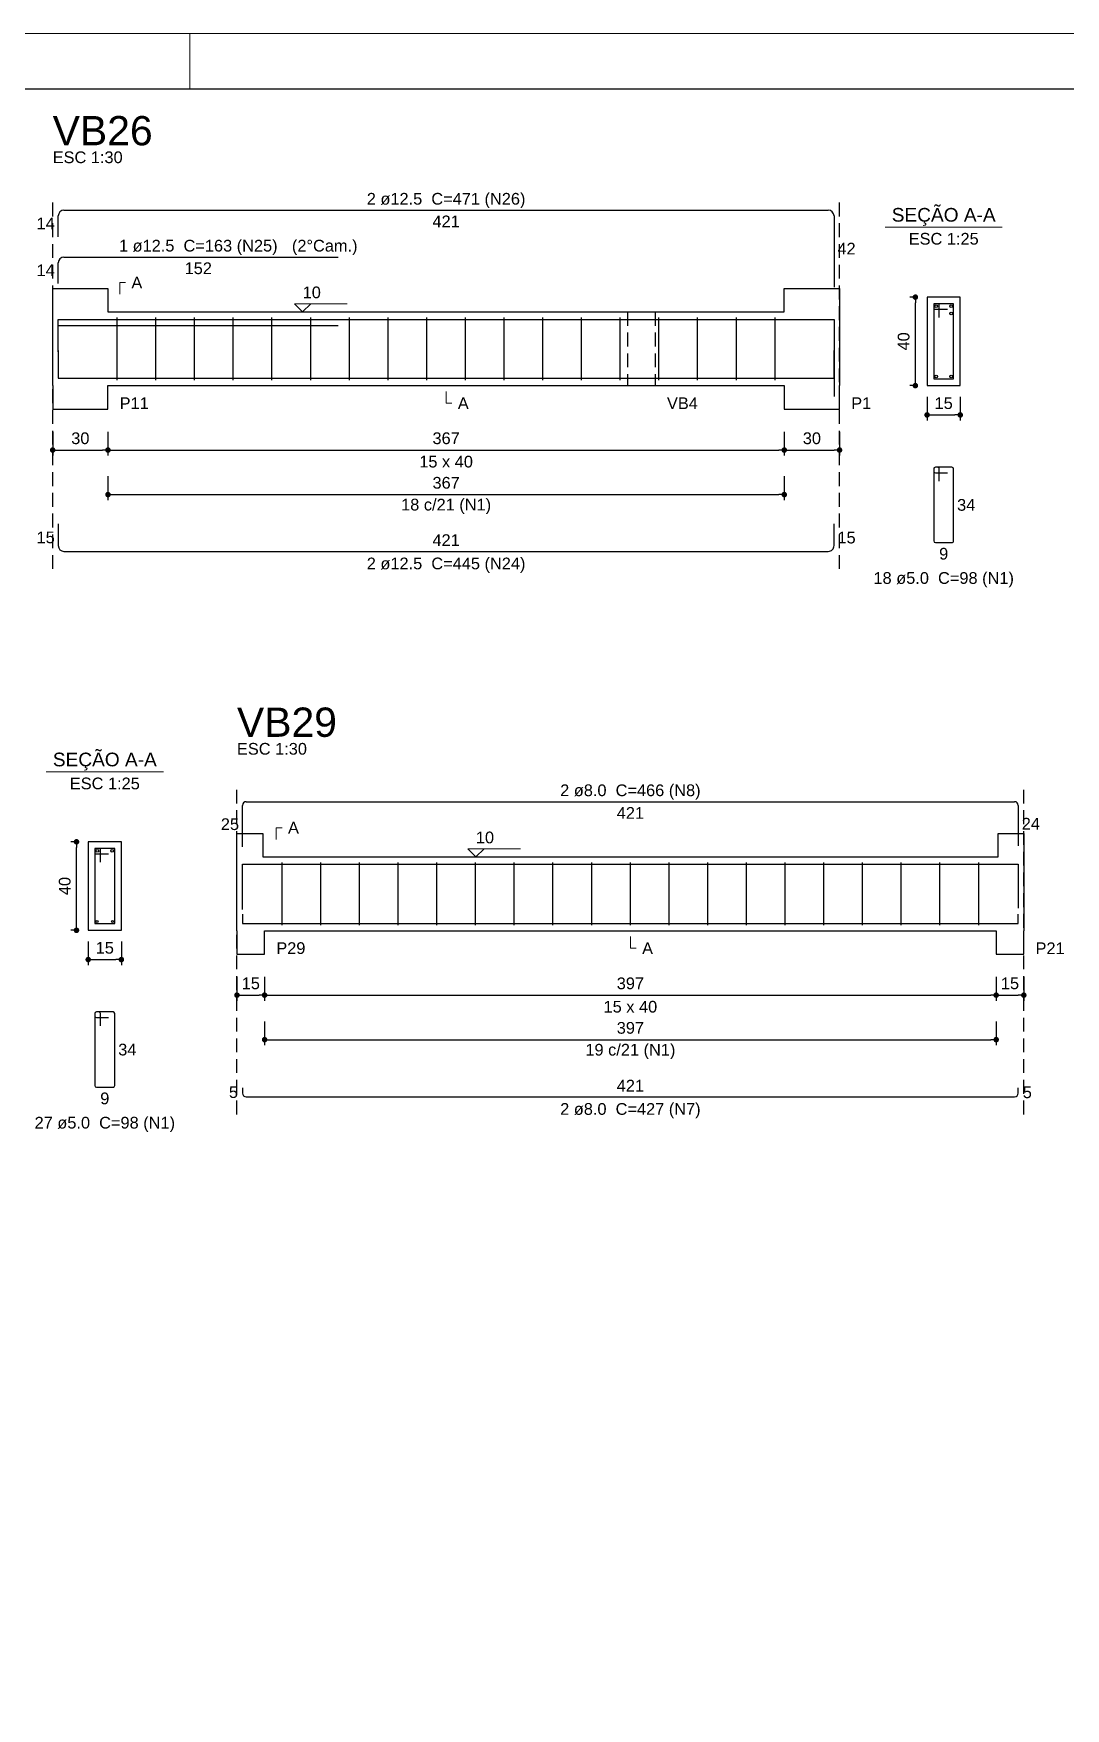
# Model space of a CAD drawing. Header units: millimetres. Extents: x 0 to 84.1, y 0 to 59.4.
# Drawn here: x 45.27 to 63.94, y 29.11 to 59.4 of the extents above; entities that cross this region are included whole.
import ezdxf

# ---------------------------------------------------------------- set-up
doc = ezdxf.new("R2010")
doc.units = ezdxf.units.MM
doc.header["$MEASUREMENT"] = 0
doc.linetypes.add('Dashed2', pattern=[0.375, 0.25, -0.125])
doc.layers.get('0').update_dxf_attribs({"color": 1, "lineweight": 13})
for name, color, linetype, lineweight in [('Descrição da armadura', 2, 'Continuous', 20), ('DT-Forma', 4, 'Continuous', 30), ('DT-Pontilhado', 7, 'Dashed2', 25), ('DT-Textos', 2, 'Continuous', 20), ('DT-Título', 3, 'Continuous', 25), ('FOLHA EXTERNA', 1, 'Continuous', 13), ('Folha_padrão', 3, 'Continuous', 25), ('Textos armaduras', 1, 'Continuous', 13)]:
    doc.layers.add(name, color=color, linetype=linetype, lineweight=lineweight)
for name, color, linetype in [('DT-Arm complementar', 252, 'Continuous'), ('DT-Barras na forma', 170, 'Continuous'), ('DT-Barras no corte', 170, 'Continuous'), ('DT-Barras rebatidas', 170, 'Continuous'), ('DT-Cotas', 12, 'Continuous')]:
    doc.layers.add(name, color=color, linetype=linetype)
doc.styles.add('Arial', font='')
doc.styles.get('Arial').set_extended_font_data('Arial')
doc.dimstyles.new('UM_25.000000', dxfattribs={"dimtxt": 0.18, "dimasz": 0.1, "dimexe": 0.1, "dimexo": 0.2, "dimgap": 0, "dimtad": 1, "dimtih": 1, "dimtoh": 1, "dimdec": 1, "dimlfac": 25, "dimzin": 0, "dimdsep": 46, "dimtxsty": 'Standard', "dimcen": 0.09, "dimdle": 0.1, "dimadec": 1, "dimazin": 2, "dimtfac": 1, "dimtdec": 4, "dimtofl": 0, "dimtmove": 0, "dimatfit": 3, "dimfxl": 1, "dimtolj": 1, "dimarcsym": 0})
doc.dimstyles.new('UM_30.000300', dxfattribs={"dimtxt": 0.18, "dimasz": 0.1, "dimexe": 0.1, "dimexo": 0.2, "dimgap": 0, "dimtad": 1, "dimtih": 1, "dimtoh": 1, "dimdec": 1, "dimlfac": 30.0003, "dimzin": 0, "dimdsep": 46, "dimtxsty": 'Standard', "dimcen": 0.09, "dimdle": 0.1, "dimadec": 1, "dimazin": 2, "dimtfac": 1, "dimtdec": 4, "dimtofl": 0, "dimtmove": 0, "dimatfit": 3, "dimfxl": 1, "dimtolj": 1, "dimarcsym": 0})

# ---------------------------------------------------------------- blocks, each defined once
blk = doc.blocks.new('_Dot')
at = {"color": 0, "linetype": 'ByBlock', "lineweight": -2}
blk.add_line((-0.5, 0), (-1, 0), dxfattribs=at)
at = {"color": 0, "linetype": 'ByBlock', "const_width": 0.5}
blk.add_lwpolyline([(-0.25, 0, 1), (0.25, 0, 1)], format="xyb", close=True, dxfattribs=at)
blk = doc.blocks.new('*D24')
at = {"layer": 'Defpoints', "color": 0}
for p in [(45.616867, 52.397567), (46.616867, 52.397567), (46.616867, 51.868067)]:
    blk.add_point(p, dxfattribs=at)
at = {"layer": 'DT-Cotas', "color": 0, "lineweight": -2}
for p, q in [((45.616867, 52.197567), (45.616867, 51.768067)), ((46.616867, 52.197567), (46.616867, 51.768067)), ((45.716867, 51.868067), (46.516867, 51.868067))]:
    blk.add_line(p, q, dxfattribs=at)
at = {"layer": 'DT-Cotas', "color": 0, "lineweight": -2, "xscale": 0.1, "yscale": 0.1, "zscale": 0.1, "rotation": 180}
blk.add_blockref('_Dot', (45.616867, 51.868067), dxfattribs=at)
at = {"layer": 'DT-Cotas', "color": 0, "lineweight": -2, "xscale": 0.1, "yscale": 0.1, "zscale": 0.1}
blk.add_blockref('_Dot', (46.616867, 51.868067), dxfattribs=at)
at = {"layer": 'DT-Cotas', "insert": (46.116867, 52.079867), "char_height": 0.2118, "attachment_point": 5, "rotation": 0.0057296, "style": 'Arial'}
blk.add_mtext('\\A1;30', dxfattribs=at)
blk = doc.blocks.new('*D25')
at = {"layer": 'Defpoints', "color": 0}
for p in [(46.617, 52.398), (58.85, 52.398), (58.85, 51.868)]:
    blk.add_point(p, dxfattribs=at)
at = {"layer": 'DT-Cotas', "color": 0, "lineweight": -2}
for p, q in [((46.617, 52.198), (46.617, 51.768)), ((58.85, 52.198), (58.85, 51.768)), ((46.717, 51.868), (58.75, 51.868))]:
    blk.add_line(p, q, dxfattribs=at)
at = {"layer": 'DT-Cotas', "color": 0, "lineweight": -2, "xscale": 0.1, "yscale": 0.1, "zscale": 0.1, "rotation": 180}
blk.add_blockref('_Dot', (46.617, 51.868), dxfattribs=at)
at = {"layer": 'DT-Cotas', "color": 0, "lineweight": -2, "xscale": 0.1, "yscale": 0.1, "zscale": 0.1}
blk.add_blockref('_Dot', (58.85, 51.868), dxfattribs=at)
at = {"layer": 'DT-Cotas', "insert": (52.734, 52.08), "char_height": 0.2118, "attachment_point": 5, "rotation": 0.0057, "style": 'Arial'}
blk.add_mtext('\\A1;367', dxfattribs=at)
blk = doc.blocks.new('*D26')
at = {"layer": 'Defpoints', "color": 0}
for p in [(58.8502, 52.397567), (59.8502, 52.397567), (59.8502, 51.868067)]:
    blk.add_point(p, dxfattribs=at)
at = {"layer": 'DT-Cotas', "color": 0, "lineweight": -2}
for p, q in [((58.8502, 52.197567), (58.8502, 51.768067)), ((59.8502, 52.197567), (59.8502, 51.768067)), ((58.9502, 51.868067), (59.7502, 51.868067))]:
    blk.add_line(p, q, dxfattribs=at)
at = {"layer": 'DT-Cotas', "color": 0, "lineweight": -2, "xscale": 0.1, "yscale": 0.1, "zscale": 0.1, "rotation": 180}
blk.add_blockref('_Dot', (58.8502, 51.868067), dxfattribs=at)
at = {"layer": 'DT-Cotas', "color": 0, "lineweight": -2, "xscale": 0.1, "yscale": 0.1, "zscale": 0.1}
blk.add_blockref('_Dot', (59.8502, 51.868067), dxfattribs=at)
at = {"layer": 'DT-Cotas', "insert": (59.3502, 52.079867), "char_height": 0.2118, "attachment_point": 5, "rotation": 0.0057296, "style": 'Arial'}
blk.add_mtext('\\A1;30', dxfattribs=at)
blk = doc.blocks.new('*D27')
at = {"layer": 'Defpoints', "color": 0}
for p in [(61.22224, 54.632967), (61.43404, 54.632967), (61.43404, 53.032967)]:
    blk.add_point(p, dxfattribs=at)
at = {"layer": 'DT-Cotas', "color": 0, "lineweight": -2}
for p, q in [((61.23404, 54.632967), (61.12224, 54.632967)), ((61.22224, 53.132967), (61.22224, 54.532967)), ((61.23404, 53.032967), (61.12224, 53.032967))]:
    blk.add_line(p, q, dxfattribs=at)
at = {"layer": 'DT-Cotas', "color": 0, "lineweight": -2, "xscale": 0.1, "yscale": 0.1, "zscale": 0.1}
for p, rotation in [((61.22224, 54.632967), 90), ((61.22224, 53.032967), 270)]:
    blk.add_blockref('_Dot', p, dxfattribs=dict(at, rotation=rotation))
at = {"layer": 'DT-Cotas', "insert": (61.01044, 53.832967), "char_height": 0.2118, "attachment_point": 5, "rotation": 90, "style": 'Arial'}
blk.add_mtext('\\A1;40', dxfattribs=at)
blk = doc.blocks.new('*D28')
at = {"layer": 'Defpoints', "color": 0}
for p in [(61.43404, 53.032967), (62.03404, 53.032967), (62.03404, 52.503467)]:
    blk.add_point(p, dxfattribs=at)
at = {"layer": 'DT-Cotas', "color": 0, "lineweight": -2}
for p, q in [((61.43404, 52.832967), (61.43404, 52.403467)), ((62.03404, 52.832967), (62.03404, 52.403467)), ((61.53404, 52.503467), (61.93404, 52.503467))]:
    blk.add_line(p, q, dxfattribs=at)
at = {"layer": 'DT-Cotas', "color": 0, "lineweight": -2, "xscale": 0.1, "yscale": 0.1, "zscale": 0.1, "rotation": 180}
blk.add_blockref('_Dot', (61.43404, 52.503467), dxfattribs=at)
at = {"layer": 'DT-Cotas', "color": 0, "lineweight": -2, "xscale": 0.1, "yscale": 0.1, "zscale": 0.1}
blk.add_blockref('_Dot', (62.03404, 52.503467), dxfattribs=at)
at = {"layer": 'DT-Cotas', "insert": (61.73404, 52.715267), "char_height": 0.2118, "attachment_point": 5, "rotation": 0.0057296, "style": 'Arial'}
blk.add_mtext('\\A1;15', dxfattribs=at)
blk = doc.blocks.new('*D29')
at = {"layer": 'Defpoints', "color": 0}
for p in [(46.617, 51.593), (58.85, 51.593), (58.85, 51.063)]:
    blk.add_point(p, dxfattribs=at)
at = {"layer": 'DT-Cotas', "color": 0, "lineweight": -2}
for p, q in [((46.617, 51.393), (46.617, 50.963)), ((58.85, 51.393), (58.85, 50.963)), ((46.717, 51.063), (58.75, 51.063))]:
    blk.add_line(p, q, dxfattribs=at)
at = {"layer": 'DT-Cotas', "color": 0, "lineweight": -2, "xscale": 0.1, "yscale": 0.1, "zscale": 0.1, "rotation": 180}
blk.add_blockref('_Dot', (46.617, 51.063), dxfattribs=at)
at = {"layer": 'DT-Cotas', "color": 0, "lineweight": -2, "xscale": 0.1, "yscale": 0.1, "zscale": 0.1}
blk.add_blockref('_Dot', (58.85, 51.063), dxfattribs=at)
at = {"layer": 'DT-Cotas', "insert": (52.734, 51.275), "char_height": 0.2118, "attachment_point": 5, "rotation": 0.0057, "style": 'Arial'}
blk.add_mtext('\\A1;367', dxfattribs=at)
blk = doc.blocks.new('*D45')
at = {"layer": 'Defpoints', "color": 0}
for p in [(46.04748, 44.784594), (46.25928, 44.784594), (46.25928, 43.184594)]:
    blk.add_point(p, dxfattribs=at)
at = {"layer": 'DT-Cotas', "color": 0, "lineweight": -2}
for p, q in [((46.05928, 44.784594), (45.94748, 44.784594)), ((46.04748, 43.284594), (46.04748, 44.684594)), ((46.05928, 43.184594), (45.94748, 43.184594))]:
    blk.add_line(p, q, dxfattribs=at)
at = {"layer": 'DT-Cotas', "color": 0, "lineweight": -2, "xscale": 0.1, "yscale": 0.1, "zscale": 0.1}
for p, rotation in [((46.04748, 44.784594), 90), ((46.04748, 43.184594), 270)]:
    blk.add_blockref('_Dot', p, dxfattribs=dict(at, rotation=rotation))
at = {"layer": 'DT-Cotas', "insert": (45.83568, 43.984594), "char_height": 0.2118, "attachment_point": 5, "rotation": 90, "style": 'Arial'}
blk.add_mtext('\\A1;40', dxfattribs=at)
blk = doc.blocks.new('*D46')
at = {"layer": 'Defpoints', "color": 0}
for p in [(46.25928, 43.184594), (46.85928, 43.184594), (46.85928, 42.655094)]:
    blk.add_point(p, dxfattribs=at)
at = {"layer": 'DT-Cotas', "color": 0, "lineweight": -2}
for p, q in [((46.25928, 42.984594), (46.25928, 42.555094)), ((46.85928, 42.984594), (46.85928, 42.555094)), ((46.35928, 42.655094), (46.75928, 42.655094))]:
    blk.add_line(p, q, dxfattribs=at)
at = {"layer": 'DT-Cotas', "color": 0, "lineweight": -2, "xscale": 0.1, "yscale": 0.1, "zscale": 0.1, "rotation": 180}
blk.add_blockref('_Dot', (46.25928, 42.655094), dxfattribs=at)
at = {"layer": 'DT-Cotas', "color": 0, "lineweight": -2, "xscale": 0.1, "yscale": 0.1, "zscale": 0.1}
blk.add_blockref('_Dot', (46.85928, 42.655094), dxfattribs=at)
at = {"layer": 'DT-Cotas', "insert": (46.55928, 42.866894), "char_height": 0.2118, "attachment_point": 5, "rotation": 0.0057296, "style": 'Arial'}
blk.add_mtext('\\A1;15', dxfattribs=at)
blk = doc.blocks.new('*D49')
at = {"layer": 'Defpoints', "color": 0}
for p in [(48.9502, 42.541694), (49.4502, 42.541694), (49.4502, 42.012194)]:
    blk.add_point(p, dxfattribs=at)
at = {"layer": 'DT-Cotas', "color": 0, "lineweight": -2}
for p, q in [((48.9502, 42.341694), (48.9502, 41.912194)), ((49.4502, 42.341694), (49.4502, 41.912194)), ((49.0502, 42.012194), (49.3502, 42.012194))]:
    blk.add_line(p, q, dxfattribs=at)
at = {"layer": 'DT-Cotas', "color": 0, "lineweight": -2, "xscale": 0.1, "yscale": 0.1, "zscale": 0.1, "rotation": 180}
blk.add_blockref('_Dot', (48.9502, 42.012194), dxfattribs=at)
at = {"layer": 'DT-Cotas', "color": 0, "lineweight": -2, "xscale": 0.1, "yscale": 0.1, "zscale": 0.1}
blk.add_blockref('_Dot', (49.4502, 42.012194), dxfattribs=at)
at = {"layer": 'DT-Cotas', "insert": (49.2002, 42.223994), "char_height": 0.2118, "attachment_point": 5, "rotation": 0.0057296, "style": 'Arial'}
blk.add_mtext('\\A1;15', dxfattribs=at)
blk = doc.blocks.new('*D50')
at = {"layer": 'Defpoints', "color": 0}
for p in [(49.45, 42.542), (62.684, 42.542), (62.684, 42.012)]:
    blk.add_point(p, dxfattribs=at)
at = {"layer": 'DT-Cotas', "color": 0, "lineweight": -2}
for p, q in [((49.45, 42.342), (49.45, 41.912)), ((62.684, 42.342), (62.684, 41.912)), ((49.55, 42.012), (62.584, 42.012))]:
    blk.add_line(p, q, dxfattribs=at)
at = {"layer": 'DT-Cotas', "color": 0, "lineweight": -2, "xscale": 0.1, "yscale": 0.1, "zscale": 0.1, "rotation": 180}
blk.add_blockref('_Dot', (49.45, 42.012), dxfattribs=at)
at = {"layer": 'DT-Cotas', "color": 0, "lineweight": -2, "xscale": 0.1, "yscale": 0.1, "zscale": 0.1}
blk.add_blockref('_Dot', (62.684, 42.012), dxfattribs=at)
at = {"layer": 'DT-Cotas', "insert": (56.067, 42.224), "char_height": 0.2118, "attachment_point": 5, "rotation": 0.0057, "style": 'Arial'}
blk.add_mtext('\\A1;397', dxfattribs=at)
blk = doc.blocks.new('*D51')
at = {"layer": 'Defpoints', "color": 0}
for p in [(62.683533, 42.541694), (63.183533, 42.541694), (63.183533, 42.012194)]:
    blk.add_point(p, dxfattribs=at)
at = {"layer": 'DT-Cotas', "color": 0, "lineweight": -2}
for p, q in [((62.683533, 42.341694), (62.683533, 41.912194)), ((63.183533, 42.341694), (63.183533, 41.912194)), ((62.783533, 42.012194), (63.083533, 42.012194))]:
    blk.add_line(p, q, dxfattribs=at)
at = {"layer": 'DT-Cotas', "color": 0, "lineweight": -2, "xscale": 0.1, "yscale": 0.1, "zscale": 0.1, "rotation": 180}
blk.add_blockref('_Dot', (62.683533, 42.012194), dxfattribs=at)
at = {"layer": 'DT-Cotas', "color": 0, "lineweight": -2, "xscale": 0.1, "yscale": 0.1, "zscale": 0.1}
blk.add_blockref('_Dot', (63.183533, 42.012194), dxfattribs=at)
at = {"layer": 'DT-Cotas', "insert": (62.933533, 42.223994), "char_height": 0.2118, "attachment_point": 5, "rotation": 0.0057296, "style": 'Arial'}
blk.add_mtext('\\A1;15', dxfattribs=at)
blk = doc.blocks.new('*D54')
at = {"layer": 'Defpoints', "color": 0}
for p in [(49.45, 41.737), (62.684, 41.737), (62.684, 41.207)]:
    blk.add_point(p, dxfattribs=at)
at = {"layer": 'DT-Cotas', "color": 0, "lineweight": -2}
for p, q in [((49.45, 41.537), (49.45, 41.107)), ((62.684, 41.537), (62.684, 41.107)), ((49.55, 41.207), (62.584, 41.207))]:
    blk.add_line(p, q, dxfattribs=at)
at = {"layer": 'DT-Cotas', "color": 0, "lineweight": -2, "xscale": 0.1, "yscale": 0.1, "zscale": 0.1, "rotation": 180}
blk.add_blockref('_Dot', (49.45, 41.207), dxfattribs=at)
at = {"layer": 'DT-Cotas', "color": 0, "lineweight": -2, "xscale": 0.1, "yscale": 0.1, "zscale": 0.1}
blk.add_blockref('_Dot', (62.684, 41.207), dxfattribs=at)
at = {"layer": 'DT-Cotas', "insert": (56.067, 41.419), "char_height": 0.2118, "attachment_point": 5, "rotation": 0.0057, "style": 'Arial'}
blk.add_mtext('\\A1;397', dxfattribs=at)

msp = doc.modelspace()

# ---------------------------------------------------------------- linework, layer by layer
at = {"layer": 'DT-Arm complementar'}
for p, q in [((46.7835, 53.133), (46.7835, 54.2663)), ((47.4835, 53.133), (47.4835, 54.2663)), ((48.1835, 53.133), (48.1835, 54.2663)), ((48.8835, 53.133), (48.8835, 54.2663)), ((49.5835, 53.133), (49.5835, 54.2663)), ((50.2835, 53.133), (50.2835, 54.2663)), ((50.9835, 53.133), (50.9835, 54.2663)), ((51.6835, 53.133), (51.6835, 54.2663)), ((52.3835, 53.133), (52.3835, 54.2663)), ((53.0835, 53.133), (53.0835, 54.2663)), ((53.7835, 53.133), (53.7835, 54.2663)), ((54.4835, 53.133), (54.4835, 54.2663)), ((55.1835, 53.133), (55.1835, 54.2663)), ((55.8835, 53.133), (55.8835, 54.2663)), ((56.5835, 53.133), (56.5835, 54.2663)), ((57.2835, 53.133), (57.2835, 54.2663)), ((57.9835, 53.133), (57.9835, 54.2663)), ((58.6835, 53.133), (58.6835, 54.2663)), ((49.7669, 43.2771), (49.7669, 44.4104)), ((50.4669, 43.2771), (50.4669, 44.4104)), ((51.1669, 43.2771), (51.1669, 44.4104)), ((51.8669, 43.2771), (51.8669, 44.4104)), ((52.5669, 43.2771), (52.5669, 44.4104)), ((53.2669, 43.2771), (53.2669, 44.4104)), ((53.9669, 43.2771), (53.9669, 44.4104)), ((54.6669, 43.2771), (54.6669, 44.4104)), ((55.3669, 43.2771), (55.3669, 44.4104)), ((56.0669, 43.2771), (56.0669, 44.4104)), ((56.7669, 43.2771), (56.7669, 44.4104)), ((57.4669, 43.2771), (57.4669, 44.4104)), ((58.1669, 43.2771), (58.1669, 44.4104)), ((58.8669, 43.2771), (58.8669, 44.4104)), ((59.5669, 43.2771), (59.5669, 44.4104)), ((60.2669, 43.2771), (60.2669, 44.4104)), ((60.9669, 43.2771), (60.9669, 44.4104)), ((61.6669, 43.2771), (61.6669, 44.4104)), ((62.3669, 43.2771), (62.3669, 44.4104))]:
    msp.add_line(p, q, dxfattribs=at)
at = {"layer": 'DT-Barras na forma'}
for p, q in [((61.654, 54.513), (61.554, 54.513)), ((61.554, 54.513), (61.554, 53.153)), ((61.914, 54.513), (61.554, 54.513)), ((61.554, 54.513), (61.554, 54.413)), ((61.554, 54.413), (61.804, 54.413)), ((61.654, 54.263), (61.654, 54.513)), ((61.914, 53.153), (61.914, 54.513)), ((61.554, 53.153), (61.914, 53.153)), ((46.4793, 44.6646), (46.3793, 44.6646)), ((46.3793, 44.6646), (46.3793, 43.3046)), ((46.7393, 44.6646), (46.3793, 44.6646)), ((46.3793, 44.6646), (46.3793, 44.5646)), ((46.3793, 44.5646), (46.6293, 44.5646)), ((46.4793, 44.4146), (46.4793, 44.6646)), ((46.7393, 43.3046), (46.7393, 44.6646)), ((46.3793, 43.3046), (46.7393, 43.3046))]:
    msp.add_line(p, q, dxfattribs=at)
for points in [[(45.7169, 53.7496), (45.7169, 54.2288), (59.7502, 54.2288), (59.7502, 52.8389)], [(45.7169, 53.6413), (45.7169, 54.1205), (50.7835, 54.1205)], [(45.7169, 53.6705), (45.7169, 53.1705), (59.7502, 53.1705), (59.7502, 53.6705)], [(49.0502, 43.5615), (49.0502, 44.3804), (63.0835, 44.3804), (63.0835, 43.5841)], [(49.0502, 43.4738), (49.0502, 43.3071), (63.0835, 43.3071), (63.0835, 43.4738)]]:
    msp.add_lwpolyline(points, dxfattribs=at)
at = {"layer": 'DT-Barras no corte'}
for centre, radius in [((61.599, 54.468), 0.025), ((61.869, 54.468), 0.025), ((61.869, 54.338), 0.025), ((61.599, 53.198), 0.025), ((61.869, 53.198), 0.025), ((46.4243, 44.6196), 0.025), ((46.6943, 44.6196), 0.025), ((46.4193, 43.3446), 0.02), ((46.6993, 43.3446), 0.02)]:
    msp.add_circle(centre, radius, dxfattribs=at)
at = {"layer": 'DT-Barras rebatidas'}
for p, q in [((45.7169, 55.7264), (45.7169, 56.1014)), ((45.821, 56.2056), (59.6459, 56.2056)), ((59.7501, 56.1014), (59.7501, 54.8157)), ((45.7169, 54.8792), (45.7169, 55.2542)), ((45.821, 55.3584), (50.7835, 55.3584)), ((61.554, 51.5263), (61.554, 50.2263)), ((61.554, 51.5263), (61.554, 51.4863)), ((61.624, 51.5563), (61.584, 51.5563)), ((61.884, 51.5563), (61.584, 51.5563)), ((61.654, 51.3063), (61.654, 51.5263)), ((61.914, 50.2263), (61.914, 51.5263)), ((61.584, 51.4563), (61.804, 51.4563)), ((45.7169, 50.5358), (45.7169, 50.14)), ((59.7501, 50.14), (59.7501, 50.5358)), ((45.821, 50.0358), (59.6459, 50.0358)), ((61.584, 50.1963), (61.884, 50.1963)), ((49.0502, 44.6911), (49.0502, 45.4434)), ((49.1169, 45.51), (63.0167, 45.51)), ((63.0834, 45.4434), (63.0834, 44.7137)), ((46.3793, 41.6779), (46.3793, 40.3779)), ((46.3793, 41.6779), (46.3793, 41.6379)), ((46.4493, 41.7079), (46.4093, 41.7079)), ((46.7093, 41.7079), (46.4093, 41.7079)), ((46.4093, 41.6079), (46.6293, 41.6079)), ((46.4793, 41.4579), (46.4793, 41.6779)), ((46.7393, 40.3779), (46.7393, 41.6779)), ((46.4093, 40.3479), (46.7093, 40.3479)), ((49.0502, 40.3391), (49.0502, 40.2391)), ((63.0834, 40.2391), (63.0834, 40.3391)), ((49.1169, 40.1725), (63.0167, 40.1725))]:
    msp.add_line(p, q, dxfattribs=at)
for centre, radius, start, end in [((45.821, 56.1014), 0.1042, 90, 179.99998), ((59.6459, 56.1014), 0.1042, 0, 90), ((45.821, 55.2542), 0.1042, 90, 179.99998), ((61.584, 51.5263), 0.03, 90.00002, 180), ((61.584, 51.5263), 0.03, 89.99998, 180), ((61.624, 51.5263), 0.03, 0, 90.00002), ((61.884, 51.5263), 0.03, 0.00002, 89.99998), ((61.584, 51.4863), 0.03, 180, 270), ((45.821, 50.14), 0.1042, 180, 270), ((59.6459, 50.14), 0.1042, 270, 0.00002), ((61.584, 50.2263), 0.03, 180, 270), ((61.884, 50.2263), 0.03, 270, 0.00002), ((49.1169, 45.4434), 0.0667, 90, 179.99998), ((63.0167, 45.4434), 0.0667, 0, 90), ((46.4093, 41.6779), 0.03, 90.00002, 180), ((46.4093, 41.6779), 0.03, 90, 180), ((46.4093, 41.6379), 0.03, 180, 270), ((46.4493, 41.6779), 0.03, 0, 90.00002), ((46.7093, 41.6779), 0.03, 0.00002, 89.99997), ((46.4093, 40.3779), 0.03, 180, 270), ((46.7093, 40.3779), 0.03, 270, 0.00002), ((49.1169, 40.2391), 0.0667, 180, 270), ((63.0167, 40.2391), 0.0667, 270, 0)]:
    msp.add_arc(centre, radius, start, end, dxfattribs=at)
at = {"layer": 'DT-Forma'}
for p, q in [((45.6169, 54.3663), (45.6169, 54.7899)), ((45.6169, 54.7899), (46.6169, 54.7899)), ((46.6169, 54.7899), (46.6169, 54.3663)), ((58.8502, 54.3663), (58.8502, 54.7899)), ((58.8502, 54.7899), (59.8502, 54.7899)), ((59.8502, 54.7899), (59.8502, 54.3663)), ((62.034, 54.633), (61.434, 54.633)), ((61.434, 54.633), (61.434, 53.033)), ((62.034, 53.033), (62.034, 54.633)), ((46.6169, 54.3663), (56.0169, 54.3663)), ((56.0169, 54.3663), (56.5169, 54.3663)), ((56.5169, 54.3663), (58.8502, 54.3663)), ((45.6169, 53.033), (45.6169, 52.6094)), ((46.6169, 52.6094), (46.6169, 53.033)), ((46.6169, 53.033), (56.0169, 53.033)), ((56.0169, 53.033), (56.5169, 53.033)), ((56.5169, 53.033), (58.8502, 53.033)), ((58.8502, 53.033), (58.8502, 52.6094)), ((59.8502, 52.6094), (59.8502, 53.033)), ((61.434, 53.033), (62.034, 53.033)), ((45.6169, 52.6094), (46.6169, 52.6094)), ((58.8502, 52.6094), (59.8502, 52.6094)), ((48.9502, 44.5104), (48.9502, 44.934)), ((48.9502, 44.934), (49.4169, 44.934)), ((49.4169, 44.934), (49.4169, 44.5104)), ((62.7169, 44.5104), (62.7169, 44.934)), ((62.7169, 44.934), (63.1835, 44.934)), ((63.1835, 44.934), (63.1835, 44.5104)), ((46.8593, 44.7846), (46.2593, 44.7846)), ((46.2593, 44.7846), (46.2593, 43.1846)), ((46.8593, 43.1846), (46.8593, 44.7846)), ((49.4169, 44.5104), (62.7169, 44.5104)), ((46.2593, 43.1846), (46.8593, 43.1846)), ((48.9502, 43.1771), (48.9502, 42.7535)), ((49.4502, 42.7535), (49.4502, 43.1771)), ((49.4502, 43.1771), (62.6835, 43.1771)), ((62.6835, 43.1771), (62.6835, 42.7535)), ((63.1835, 42.7535), (63.1835, 43.1771)), ((48.9502, 42.7535), (49.4502, 42.7535)), ((62.6835, 42.7535), (63.1835, 42.7535))]:
    msp.add_line(p, q, dxfattribs=at)
at = {"layer": 'DT-Forma', "linetype": 'Continuous'}
for p, q in [((45.6169, 53.033), (45.6169, 54.3663)), ((59.8502, 54.3663), (59.8502, 53.033)), ((48.9502, 43.1771), (48.9502, 44.5104)), ((63.1835, 44.5104), (63.1835, 43.1771))]:
    msp.add_line(p, q, dxfattribs=at)
at = {"layer": 'DT-Pontilhado'}
for p, q in [((45.6169, 49.7181), (45.6169, 56.4174)), ((59.8502, 49.7181), (59.8502, 56.4174)), ((56.0169, 54.3663), (56.0169, 53.033)), ((56.5169, 54.3663), (56.5169, 53.033)), ((48.9502, 39.8548), (48.9502, 45.7218)), ((63.1835, 39.8548), (63.1835, 45.7218))]:
    msp.add_line(p, q, dxfattribs=at)
at = {"layer": 'DT-Textos'}
for p, q in [((60.675, 55.8979), (62.793, 55.8979)), ((45.5003, 46.0495), (47.6183, 46.0495))]:
    msp.add_line(p, q, dxfattribs=at)
for points in [[(46.8287, 54.684), (46.8287, 54.8958), (46.9346, 54.8958)], [(50.2869, 54.5146), (50.1386, 54.3663), (49.9903, 54.5146), (50.9434, 54.5146)], [(52.7335, 52.9271), (52.7335, 52.7153), (52.8394, 52.7153)], [(49.662, 44.8281), (49.662, 45.0399), (49.7679, 45.0399)], [(53.4202, 44.6587), (53.2719, 44.5104), (53.1237, 44.6587), (54.0768, 44.6587)], [(56.0669, 43.0712), (56.0669, 42.8594), (56.1728, 42.8594)]]:
    msp.add_lwpolyline(points, dxfattribs=at)
at = {"layer": 'FOLHA EXTERNA', "color": 2, "linetype": 'Continuous'}
for points in [[(0, 0), (84.1, 0), (84.1, 59.4), (0, 59.4), (0, 0)], [(48.1, 59.4), (48.1, 58.4076)]]:
    msp.add_lwpolyline(points, dxfattribs=at)
at = {"layer": 'Folha_padrão', "color": 6, "linetype": 'Continuous'}
msp.add_lwpolyline([(3, 58.4), (83.1, 58.4), (83.1, 1), (3, 1), (3, 58.4)], dxfattribs=at)

# ---------------------------------------------------------------- texts
at = {"layer": 'Descrição da armadura', "char_height": 0.2118, "attachment_point": 8, "line_spacing_factor": 0.9, "style": 'Arial'}
for s, insert, width in [('2 ø12.5  C=471 (N26)', (52.7334, 56.242), 5.738617), ('1 ø12.5  C=163 (N25)', (48.2504, 55.394), 5.738617), ('18 c/21 (N1)', (52.7335, 50.7116), 3.04992), ('2 ø12.5  C=445 (N24)', (52.7334, 49.648), 5.738617), ('18 ø5.0  C=98 (N1)', (61.7344, 49.385), 5.080617), ('2 ø8.0  C=466 (N8)', (56.0668, 45.5464), 5.080617), ('19 c/21 (N1)', (56.0669, 40.8558), 3.04992), ('2 ø8.0  C=427 (N7)', (56.0668, 39.7844), 5.080617), ('27 ø5.0  C=98 (N1)', (46.5597, 39.5364), 5.080617)]:
    msp.add_mtext(s, dxfattribs=dict(at, insert=insert, width=width))
at = {"layer": 'DT-Textos', "line_spacing_factor": 0.798, "style": 'Arial'}
for s, insert, char_height, width, attachment_point in [('ESC 1:30', (45.6164, 57.0529), 0.2118, 2.03328, 7), ('SEÇÃO A-A', (61.7344, 55.922), 0.2471, 2.66868, 8), ('ESC 1:25', (61.7344, 55.5799), 0.2118, 2.03328, 8), ('(2%%dCam.)', (49.9444, 55.394), 0.2118, 2.03328, 7), ('A', (47.0404, 54.7899), 0.2118, 0.25416, 7), ('10', (50.1384, 54.6099), 0.2118, 0.50832, 7), ('P11', (46.8284, 52.6089), 0.2118, 0.76248, 7), ('A', (52.9454, 52.6089), 0.2118, 0.25416, 7), ('VB4', (56.7284, 52.6089), 0.2118, 0.76248, 7), ('P1', (60.0624, 52.6089), 0.2118, 0.50832, 7), ('15 x 40', (52.7334, 51.5499), 0.2118, 1.77912, 8), ('SEÇÃO A-A', (46.5597, 46.0734), 0.2471, 2.66868, 8), ('ESC 1:30', (48.9498, 46.3573), 0.2118, 2.03328, 7), ('ESC 1:25', (46.5597, 45.7313), 0.2118, 2.03328, 8), ('A', (49.8738, 44.9343), 0.2118, 0.25416, 7), ('10', (53.2718, 44.7543), 0.2118, 0.50832, 7), ('P29', (49.6618, 42.7533), 0.2118, 0.76248, 7), ('A', (56.2788, 42.7533), 0.2118, 0.25416, 7), ('P21', (63.3958, 42.7533), 0.2118, 0.76248, 7), ('15 x 40', (56.0668, 41.6943), 0.2118, 1.77912, 8)]:
    msp.add_mtext(s, dxfattribs=dict(at, insert=insert, char_height=char_height, width=width, attachment_point=attachment_point))
at = {"layer": 'DT-Título', "char_height": 0.5295, "width": 2.5416, "attachment_point": 7, "line_spacing_factor": 0.798, "style": 'Arial'}
for s, insert in [('VB26', (45.6164, 57.3707)), ('VB29', (48.9498, 46.6752))]:
    msp.add_mtext(s, dxfattribs=dict(at, insert=insert))
at = {"layer": 'Textos armaduras', "char_height": 0.2118, "line_spacing_factor": 0.9, "style": 'Arial'}
for s, insert, width, attachment_point in [('14', (45.6543, 55.8601), 1.058001, 9), ('421', (52.7335, 56.1083), 1.387001, 2), ('42', (59.8126, 55.6166), 1.058001, 1), ('14', (45.6543, 55.0129), 1.058001, 9), ('152', (48.2502, 55.2611), 1.387001, 2), ('34', (61.9766, 50.9822), 1.058001, 1), ('15', (45.6543, 50.1799), 1.058001, 9), ('421', (52.7335, 50.1331), 1.387001, 8), ('15', (59.8127, 50.3917), 1.058001, 1), ('9', (61.734, 50.099), 0.729, 2), ('25', (48.9876, 44.9947), 1.058001, 9), ('421', (56.0668, 45.4127), 1.387001, 2), ('24', (63.146, 45.2177), 1.058001, 1), ('34', (46.8019, 41.1338), 1.058001, 1), ('5', (48.9689, 40.1499), 0.729, 9), ('421', (56.0668, 40.2697), 1.387001, 8), ('5', (63.1647, 40.3617), 0.729, 1), ('9', (46.5593, 40.2506), 0.729, 2)]:
    msp.add_mtext(s, dxfattribs=dict(at, insert=insert, width=width, attachment_point=attachment_point))

# ---------------------------------------------------------------- dimensions: what is measured, and where the dimension line sits
at = {"layer": 'DT-Cotas'}
for base, p1, p2, picture, middle in [((61.2222, 54.633), (61.434, 53.033), (61.434, 54.633), '*D27', (61.0104, 53.833)), ((46.0475, 44.7846), (46.2593, 43.1846), (46.2593, 44.7846), '*D45', (45.8357, 43.9846))]:
    dim = msp.add_linear_dim(base=base, p1=p1, p2=p2, angle=90, dimstyle='UM_25.000000', override={"dimtxt": 0.2118, "dimasz": 0.1, "dimexe": 0.1, "dimexo": 0.2, "dimtad": 1, "dimtih": 0, "dimtoh": 0, "dimdec": 1, "dimlfac": 25, "dimzin": 8, "dimtxsty": 'Arial', "dimblk": 'Dot', "dimblk1": 'Dot', "dimblk2": 'Dot', "dimsah": 1, "dimdle": 0.1, "dimse1": 0, "dimse2": 0, "dimclrt": 256, "dimadec": 1, "dimazin": 3, "dimtmove": 2, "dimldrblk": 'Dot'}, dxfattribs=at)
    dim.commit()
    dim.dimension.update_dxf_attribs({"geometry": picture, "text_midpoint": middle, "dimtype": 160, "text_rotation": 90})
for base, p1, p2, dimstyle, override, picture, middle in [((62.034, 52.5035), (61.434, 53.033), (62.034, 53.033), 'UM_25.000000', {"dimtxt": 0.2118, "dimasz": 0.1, "dimexe": 0.1, "dimexo": 0.2, "dimtad": 1, "dimtih": 0, "dimtoh": 0, "dimdec": 1, "dimlfac": 25, "dimzin": 8, "dimtxsty": 'Arial', "dimblk": 'Dot', "dimblk1": 'Dot', "dimblk2": 'Dot', "dimsah": 1, "dimdle": 0.1, "dimse1": 0, "dimse2": 0, "dimclrt": 256, "dimadec": 1, "dimazin": 3, "dimtmove": 2, "dimldrblk": 'Dot'}, '*D28', (61.734, 52.7153)), ((46.6169, 51.8681), (45.6169, 52.3976), (46.6169, 52.3976), 'UM_30.000300', {"dimtxt": 0.2118, "dimasz": 0.1, "dimexe": 0.1, "dimexo": 0.2, "dimtad": 1, "dimtih": 0, "dimtoh": 0, "dimdec": 1, "dimlfac": 30.0003, "dimzin": 8, "dimtxsty": 'Arial', "dimblk": 'Dot', "dimblk1": 'Dot', "dimblk2": 'Dot', "dimsah": 1, "dimdle": 0.1, "dimse1": 0, "dimse2": 0, "dimclrt": 256, "dimadec": 1, "dimazin": 3, "dimtmove": 2, "dimldrblk": 'Dot'}, '*D24', (46.1169, 52.0799)), ((58.8502, 51.8681), (46.6169, 52.3976), (58.8502, 52.3976), 'UM_30.000300', {"dimtxt": 0.2118, "dimasz": 0.1, "dimexe": 0.1, "dimexo": 0.2, "dimtad": 1, "dimtih": 0, "dimtoh": 0, "dimdec": 1, "dimlfac": 30.0003, "dimzin": 8, "dimtxsty": 'Arial', "dimblk": 'Dot', "dimblk1": 'Dot', "dimblk2": 'Dot', "dimsah": 1, "dimdle": 0.1, "dimse1": 0, "dimse2": 0, "dimclrt": 256, "dimadec": 1, "dimazin": 3, "dimtmove": 2, "dimldrblk": 'Dot'}, '*D25', (52.7335, 52.0799)), ((59.8502, 51.8681), (58.8502, 52.3976), (59.8502, 52.3976), 'UM_30.000300', {"dimtxt": 0.2118, "dimasz": 0.1, "dimexe": 0.1, "dimexo": 0.2, "dimtad": 1, "dimtih": 0, "dimtoh": 0, "dimdec": 1, "dimlfac": 30.0003, "dimzin": 8, "dimtxsty": 'Arial', "dimblk": 'Dot', "dimblk1": 'Dot', "dimblk2": 'Dot', "dimsah": 1, "dimdle": 0.1, "dimse1": 0, "dimse2": 0, "dimclrt": 256, "dimadec": 1, "dimazin": 3, "dimtmove": 2, "dimldrblk": 'Dot'}, '*D26', (59.3502, 52.0799)), ((58.8502, 51.0632), (46.6169, 51.5927), (58.8502, 51.5927), 'UM_30.000300', {"dimtxt": 0.2118, "dimasz": 0.1, "dimexe": 0.1, "dimexo": 0.2, "dimtad": 1, "dimtih": 0, "dimtoh": 0, "dimdec": 1, "dimlfac": 30.0003, "dimzin": 8, "dimtxsty": 'Arial', "dimblk": 'Dot', "dimblk1": 'Dot', "dimblk2": 'Dot', "dimsah": 1, "dimdle": 0.1, "dimse1": 0, "dimse2": 0, "dimclrt": 256, "dimadec": 1, "dimazin": 3, "dimtmove": 2, "dimldrblk": 'Dot'}, '*D29', (52.7335, 51.275)), ((46.8593, 42.6551), (46.2593, 43.1846), (46.8593, 43.1846), 'UM_25.000000', {"dimtxt": 0.2118, "dimasz": 0.1, "dimexe": 0.1, "dimexo": 0.2, "dimtad": 1, "dimtih": 0, "dimtoh": 0, "dimdec": 1, "dimlfac": 25, "dimzin": 8, "dimtxsty": 'Arial', "dimblk": 'Dot', "dimblk1": 'Dot', "dimblk2": 'Dot', "dimsah": 1, "dimdle": 0.1, "dimse1": 0, "dimse2": 0, "dimclrt": 256, "dimadec": 1, "dimazin": 3, "dimtmove": 2, "dimldrblk": 'Dot'}, '*D46', (46.5593, 42.8669)), ((49.4502, 42.0122), (48.9502, 42.5417), (49.4502, 42.5417), 'UM_30.000300', {"dimtxt": 0.2118, "dimasz": 0.1, "dimexe": 0.1, "dimexo": 0.2, "dimtad": 1, "dimtih": 0, "dimtoh": 0, "dimdec": 1, "dimlfac": 30.0003, "dimzin": 8, "dimtxsty": 'Arial', "dimblk": 'Dot', "dimblk1": 'Dot', "dimblk2": 'Dot', "dimsah": 1, "dimdle": 0.1, "dimse1": 0, "dimse2": 0, "dimclrt": 256, "dimadec": 1, "dimazin": 3, "dimtmove": 2, "dimldrblk": 'Dot'}, '*D49', (49.2002, 42.224)), ((62.6835, 42.0122), (49.4502, 42.5417), (62.6835, 42.5417), 'UM_30.000300', {"dimtxt": 0.2118, "dimasz": 0.1, "dimexe": 0.1, "dimexo": 0.2, "dimtad": 1, "dimtih": 0, "dimtoh": 0, "dimdec": 1, "dimlfac": 30.0003, "dimzin": 8, "dimtxsty": 'Arial', "dimblk": 'Dot', "dimblk1": 'Dot', "dimblk2": 'Dot', "dimsah": 1, "dimdle": 0.1, "dimse1": 0, "dimse2": 0, "dimclrt": 256, "dimadec": 1, "dimazin": 3, "dimtmove": 2, "dimldrblk": 'Dot'}, '*D50', (56.0669, 42.224)), ((63.1835, 42.0122), (62.6835, 42.5417), (63.1835, 42.5417), 'UM_30.000300', {"dimtxt": 0.2118, "dimasz": 0.1, "dimexe": 0.1, "dimexo": 0.2, "dimtad": 1, "dimtih": 0, "dimtoh": 0, "dimdec": 1, "dimlfac": 30.0003, "dimzin": 8, "dimtxsty": 'Arial', "dimblk": 'Dot', "dimblk1": 'Dot', "dimblk2": 'Dot', "dimsah": 1, "dimdle": 0.1, "dimse1": 0, "dimse2": 0, "dimclrt": 256, "dimadec": 1, "dimazin": 3, "dimtmove": 2, "dimldrblk": 'Dot'}, '*D51', (62.9335, 42.224)), ((62.6835, 41.2074), (49.4502, 41.7369), (62.6835, 41.7369), 'UM_30.000300', {"dimtxt": 0.2118, "dimasz": 0.1, "dimexe": 0.1, "dimexo": 0.2, "dimtad": 1, "dimtih": 0, "dimtoh": 0, "dimdec": 1, "dimlfac": 30.0003, "dimzin": 8, "dimtxsty": 'Arial', "dimblk": 'Dot', "dimblk1": 'Dot', "dimblk2": 'Dot', "dimsah": 1, "dimdle": 0.1, "dimse1": 0, "dimse2": 0, "dimclrt": 256, "dimadec": 1, "dimazin": 3, "dimtmove": 2, "dimldrblk": 'Dot'}, '*D54', (56.0669, 41.4192))]:
    dim = msp.add_linear_dim(base=base, p1=p1, p2=p2, dimstyle=dimstyle, override=override, dxfattribs=at)
    dim.commit()
    dim.dimension.update_dxf_attribs({"geometry": picture, "text_midpoint": middle, "dimtype": 160, "text_rotation": 0.00573})

doc.saveas('drawing.dxf')
